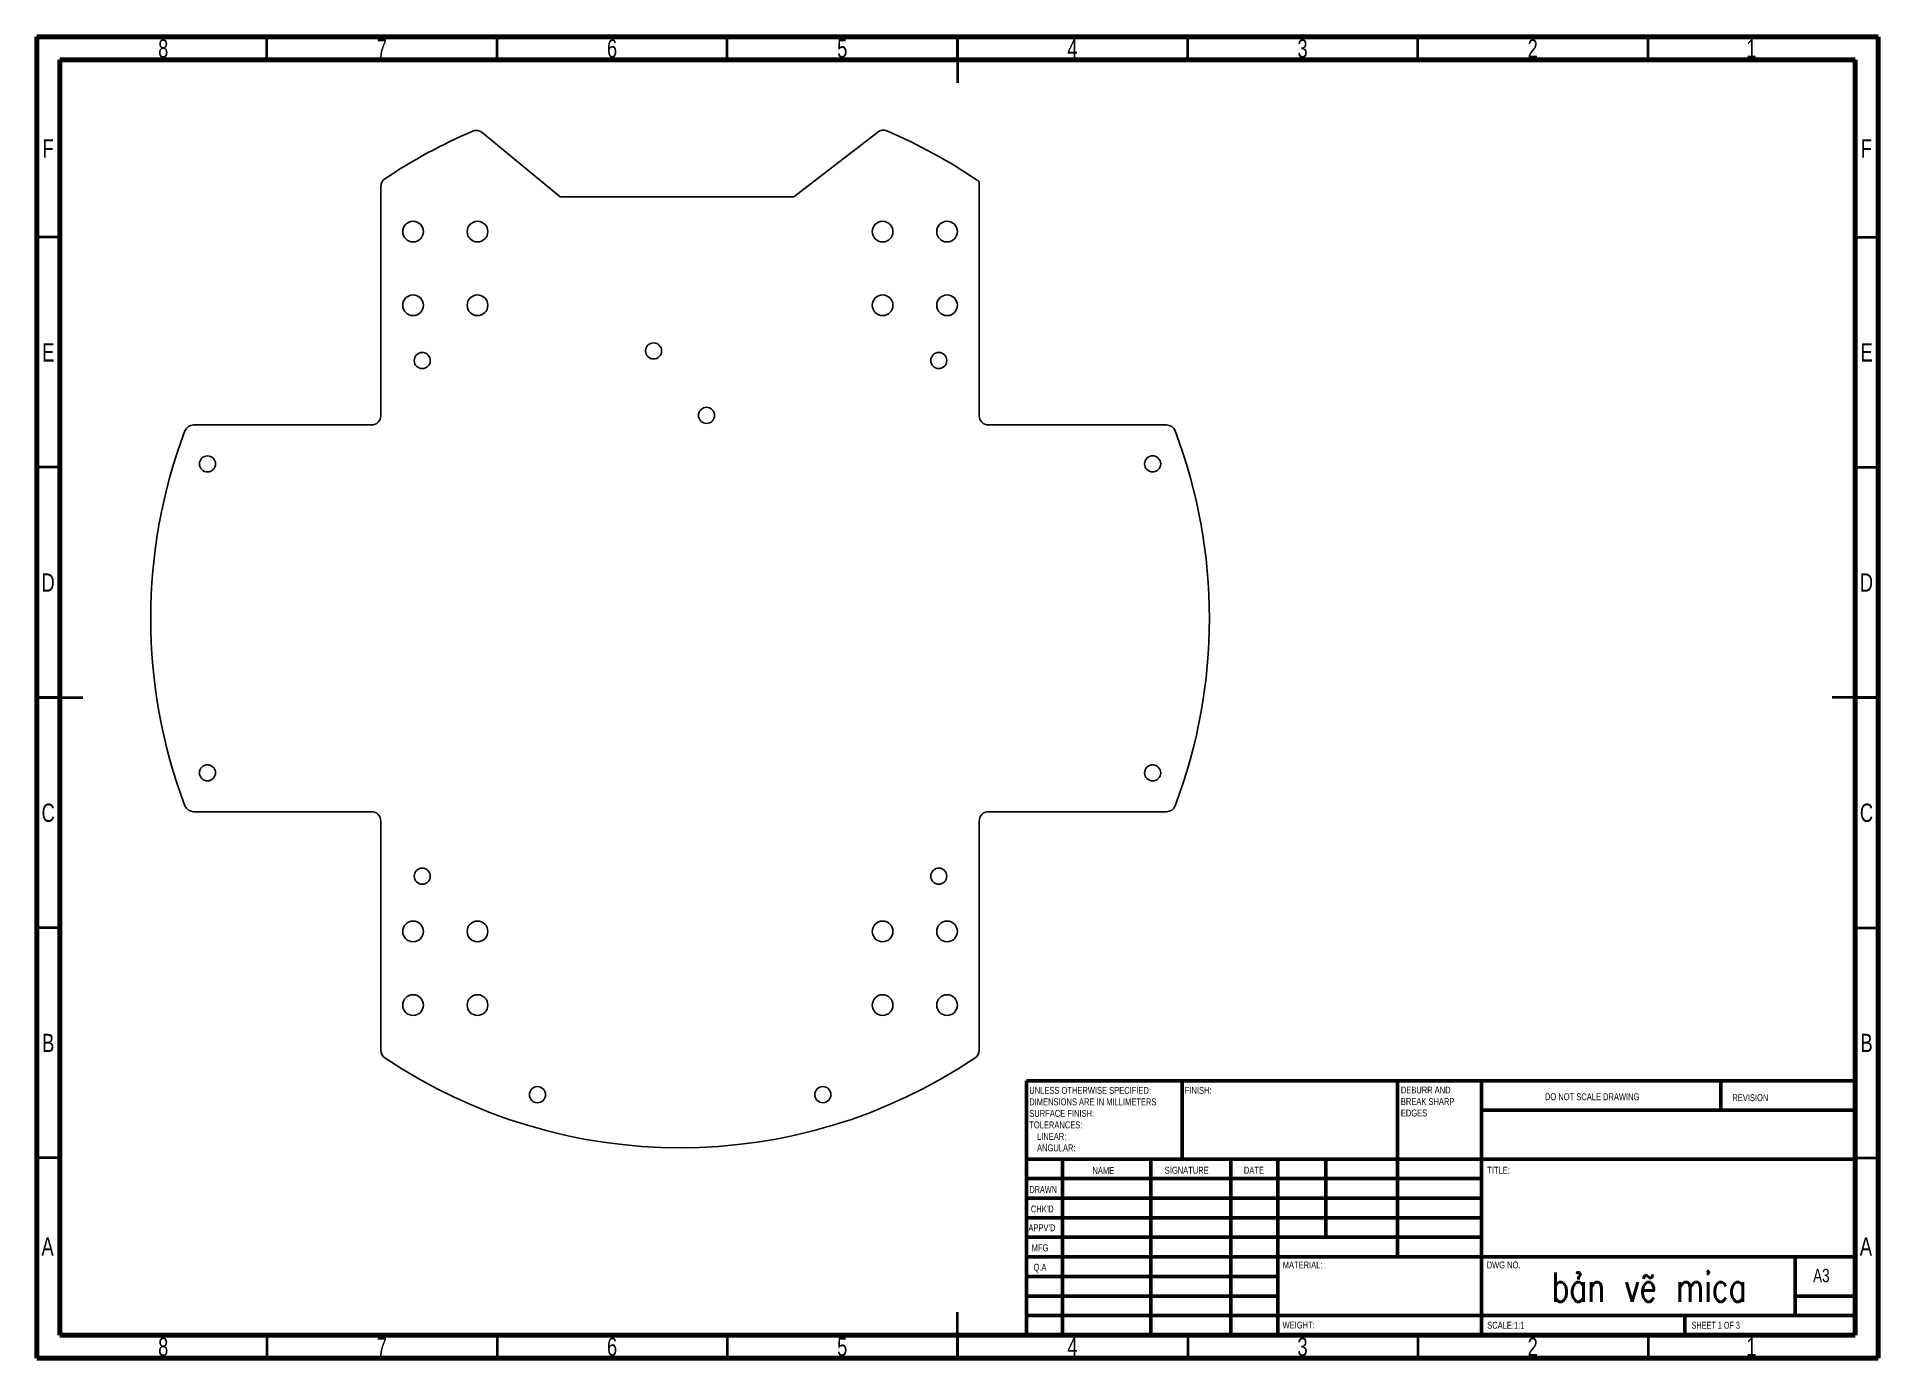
# Model space of a CAD drawing. Header units: millimetres. Extents: x 15 to 415, y 5 to 292.
import ezdxf

# ---------------------------------------------------------------- set-up
doc = ezdxf.new("R2010")
doc.units = ezdxf.units.MM
doc.styles.add('SLDTEXTSTYLE0', font='TXT', dxfattribs={"width": 0.75})
doc.styles.add('SLDTEXTSTYLE1', font='TXT', dxfattribs={"width": 0.686449})
doc.styles.add('SLDTEXTSTYLE2', font='TXT', dxfattribs={"width": 0.6875})
doc.styles.add('SLDTEXTSTYLE3', font='TXT', dxfattribs={"width": 0.75, "bigfont": 'bigfont'})

# ---------------------------------------------------------------- blocks, each defined once
blk = doc.blocks.new('SW_NOTE_0')
at = {"color": 0, "linetype": 'Continuous', "lineweight": 0, "char_height": 1.5, "attachment_point": 1, "style": 'SLDTEXTSTYLE0'}
for s, insert in [('UNLESS OTHERWISE SPECIFIED:', (0, 1.93)), ('SURFACE FINISH:', (0, -3.07)), ('DIMENSIONS ARE IN MILLIMETERS', (0, -0.57)), ('TOLERANCES:', (0, -5.57)), ('ANGULAR:', (1.69, -10.57)), ('LINEAR:', (1.69, -8.07))]:
    blk.add_mtext(s, dxfattribs=dict(at, insert=insert))
blk = doc.blocks.new('SW_NOTE_0_1')
at = {"color": 0, "linetype": 'Continuous', "lineweight": 0, "char_height": 1.5, "attachment_point": 1, "style": 'SLDTEXTSTYLE0'}
for s, insert in [('DEBURR AND', (0, 1.93)), ('BREAK SHARP', (0, -0.57)), ('EDGES', (0, -3.07))]:
    blk.add_mtext(s, dxfattribs=dict(at, insert=insert))

msp = doc.modelspace()

# ---------------------------------------------------------------- linework, layer by layer
at = {"color": 7, "linetype": 'Continuous', "lineweight": 70}
for p, q in [((15, 5), (15, 292)), ((15, 292), (415, 292)), ((415, 292), (415, 5)), ((20, 10), (20, 287)), ((20, 287), (410, 287)), ((410, 287), (410, 10)), ((410, 10), (20, 10)), ((415, 5), (15, 5))]:
    msp.add_line(p, q, dxfattribs=at)
at = {"color": 7, "linetype": 'Continuous', "lineweight": 35}
for p, q in [((65, 287), (65, 292)), ((115, 287), (115, 292)), ((165, 287), (165, 292)), ((215, 292), (215, 282)), ((215, 287), (215, 292)), ((265, 287), (265, 292)), ((315, 287), (315, 292)), ((365, 287), (365, 292)), ((20, 248.5), (15, 248.5)), ((410, 248.5), (415, 248.5)), ((20, 198.5), (15, 198.5)), ((410, 198.5), (415, 198.5)), ((15, 148.5), (25, 148.5)), ((20, 148.5), (15, 148.5)), ((415, 148.5), (405, 148.5)), ((410, 148.5), (415, 148.5)), ((20, 98.5), (15, 98.5)), ((410, 98.5), (415, 98.5)), ((20, 48.5), (15, 48.5)), ((410, 48.5), (415, 48.5)), ((215, 5), (215, 15)), ((65, 10), (65, 5)), ((115, 10), (115, 5)), ((165, 10), (165, 5)), ((215, 10), (215, 5)), ((265, 10), (265, 5)), ((315, 10), (315, 5)), ((365, 10), (365, 5))]:
    msp.add_line(p, q, dxfattribs=at)
at = {"color": 7, "linetype": 'Continuous', "lineweight": 25}
for p, q in [((111.71, 271.2), (128.7, 257.28)), ((179.43, 257.28), (197.66, 271.3)), ((219.73, 260.46), (219.73, 209.69)), ((89.73, 259.5), (89.73, 209.69)), ((128.7, 257.28), (179.43, 257.28)), ((49.05, 207.69), (87.73, 207.69)), ((260.41, 207.69), (221.73, 207.69)), ((49.05, 123.69), (87.73, 123.69)), ((89.73, 121.69), (89.73, 71.88)), ((219.73, 121.69), (219.73, 71.88)), ((221.73, 123.69), (260.41, 123.69))]:
    msp.add_line(p, q, dxfattribs=at)
at = {"color": 7, "linetype": 'Continuous', "lineweight": 50}
for p, q in [((230, 65.25), (410, 65.25)), ((230, 65.25), (230, 10)), ((263.8, 48.25), (263.8, 65.25)), ((310.6, 65.25), (310.6, 27)), ((328.8, 65.25), (328.8, 10)), ((380.8, 58.88), (380.8, 65.25)), ((410, 58.88), (328.8, 58.88)), ((410, 48.25), (230, 48.25)), ((237.8, 48.25), (237.8, 10)), ((256.99, 48.25), (256.99, 10)), ((274.4, 48.25), (274.4, 10)), ((284.6, 10), (284.6, 48.25)), ((295, 31.25), (295, 48.25)), ((328.8, 44), (230, 44)), ((328.8, 39.75), (230, 39.75)), ((328.8, 35.5), (230, 35.5)), ((328.8, 31.25), (230, 31.25)), ((284.6, 27), (230, 27)), ((284.6, 27), (410, 27)), ((397, 14.25), (397, 27)), ((284.6, 22.75), (230, 22.75)), ((284.6, 18.5), (230, 18.5)), ((410, 18.5), (397, 18.5)), ((230, 14.25), (410, 14.25)), ((373, 10), (373, 14.25))]:
    msp.add_line(p, q, dxfattribs=at)
at = {"color": 7, "linetype": 'Continuous', "lineweight": 25}
for centre, radius in [((96.73, 249.69), 2.25), ((110.73, 249.69), 2.25), ((198.73, 249.69), 2.25), ((212.73, 249.69), 2.25), ((96.73, 233.69), 2.25), ((110.73, 233.69), 2.25), ((198.73, 233.69), 2.25), ((212.73, 233.69), 2.25), ((148.98, 223.78), 1.75), ((98.73, 221.69), 1.75), ((210.93, 221.69), 1.75), ((160.48, 209.78), 1.75), ((52.07, 199.23), 1.75), ((257.39, 199.25), 1.75), ((52.07, 132.15), 1.75), ((257.39, 132.13), 1.75), ((98.73, 109.69), 1.75), ((210.93, 109.69), 1.75), ((96.73, 97.69), 2.25), ((110.73, 97.69), 2.25), ((198.73, 97.69), 2.25), ((212.73, 97.69), 2.25), ((96.73, 81.69), 2.25), ((110.73, 81.69), 2.25), ((198.73, 81.69), 2.25), ((212.73, 81.69), 2.25), ((123.75, 62.23), 1.75), ((185.75, 62.24), 1.75)]:
    msp.add_circle(centre, radius, dxfattribs=at)
for centre, radius, start, end in [((154.73, 165.69), 115, 113.077, 123.8846), ((110.44, 269.65), 2, 50.6886, 113.077), ((198.87, 269.71), 2, 67.0052, 127.5628), ((154.73, 165.69), 115, 55.8372, 67.0052), ((91.73, 259.5), 2, 123.8846, 180), ((218.19, 259.19), 2, 39.406, 55.8372), ((87.73, 209.69), 2, 270, 0), ((221.73, 209.69), 2, 180, 270), ((154.73, 165.69), 115, 159.2689, 200.7311), ((49.05, 205.69), 2, 90, 159.2689), ((260.41, 205.69), 2, 20.7311, 90), ((154.73, 165.69), 115, 339.2689, 20.7311), ((49.05, 125.69), 2, 200.7311, 270), ((260.41, 125.69), 2, 270, 339.2689), ((87.73, 121.69), 2, 0, 90), ((221.73, 121.69), 2, 90, 180), ((91.73, 71.88), 2, 180, 236.1154), ((154.73, 165.69), 115, 236.1154, 303.8846), ((217.73, 71.88), 2, 303.8846, 0)]:
    msp.add_arc(centre, radius, start, end, dxfattribs=at)

# ---------------------------------------------------------------- block references
at = {"color": 7, "linetype": 'Continuous', "lineweight": 0}
for name, p in [('SW_NOTE_0_1', (311.31, 62.07)), ('SW_NOTE_0', (230.59, 61.99))]:
    msp.add_blockref(name, p, dxfattribs=at)

# ---------------------------------------------------------------- texts
for s, insert, char_height, attachment_point, style in [('8', (42.46, 291.45), 3.97, 2, 'SLDTEXTSTYLE0'), ('7', (89.96, 291.45), 3.97, 2, 'SLDTEXTSTYLE0'), ('6', (139.96, 291.45), 3.97, 2, 'SLDTEXTSTYLE0'), ('5', (189.96, 291.45), 3.97, 2, 'SLDTEXTSTYLE0'), ('4', (239.96, 291.45), 3.97, 2, 'SLDTEXTSTYLE0'), ('3', (289.96, 291.45), 3.97, 2, 'SLDTEXTSTYLE0'), ('2', (339.96, 291.45), 3.97, 2, 'SLDTEXTSTYLE0'), ('1', (387.46, 291.45), 3.97, 2, 'SLDTEXTSTYLE0'), ('F', (17.46, 269.76), 3.97, 2, 'SLDTEXTSTYLE0'), ('F', (412.46, 269.76), 3.97, 2, 'SLDTEXTSTYLE0'), ('E', (17.51, 225.45), 3.97, 2, 'SLDTEXTSTYLE0'), ('E', (412.51, 225.45), 3.97, 2, 'SLDTEXTSTYLE0'), ('D', (17.45, 175.45), 3.97, 2, 'SLDTEXTSTYLE0'), ('D', (412.45, 175.45), 3.97, 2, 'SLDTEXTSTYLE0'), ('C', (17.46, 125.45), 3.97, 2, 'SLDTEXTSTYLE0'), ('C', (412.46, 125.45), 3.97, 2, 'SLDTEXTSTYLE0'), ('B', (17.47, 75.45), 3.97, 2, 'SLDTEXTSTYLE0'), ('B', (412.47, 75.45), 3.97, 2, 'SLDTEXTSTYLE0'), ('FINISH:', (264.37, 63.92), 1.5, 1, 'SLDTEXTSTYLE0'), ('DO NOT SCALE DRAWING', (342.61, 62.53), 1.5, 1, 'SLDTEXTSTYLE0'), ('REVISION', (383.33, 62.33), 1.5, 1, 'SLDTEXTSTYLE0'), ('NAME', (244.32, 46.5), 1.5, 1, 'SLDTEXTSTYLE0'), ('SIGNATURE', (260.03, 46.56), 1.5, 1, 'SLDTEXTSTYLE0'), ('DATE', (277.21, 46.58), 1.5, 1, 'SLDTEXTSTYLE0'), ('TITLE:', (330.09, 46.58), 1.5, 1, 'SLDTEXTSTYLE0'), ('DRAWN', (230.64, 42.38), 1.5, 1, 'SLDTEXTSTYLE1'), ("CHK'D", (230.94, 38.16), 1.5, 1, 'SLDTEXTSTYLE0'), ("APPV'D", (230.4, 34.07), 1.5, 1, 'SLDTEXTSTYLE0'), ('A', (17.34, 31.26), 3.97, 2, 'SLDTEXTSTYLE0'), ('MFG', (231.12, 29.72), 1.5, 1, 'SLDTEXTSTYLE0'), ('A', (412.34, 31.26), 3.97, 2, 'SLDTEXTSTYLE0'), ('Q.A', (231.51, 25.5), 1.5, 1, 'SLDTEXTSTYLE0'), ('MATERIAL:', (285.65, 25.99), 1.5, 1, 'SLDTEXTSTYLE0'), ('DWG NO.', (329.95, 25.99), 1.5, 1, 'SLDTEXTSTYLE0'), ('A3', (400.87, 24.41), 2.91, 1, 'SLDTEXTSTYLE0'), ('bản vẽ mica', (365.24, 23.61), 6.35, 2, 'SLDTEXTSTYLE3'), ('WEIGHT:', (285.62, 12.95), 1.499, 1, 'SLDTEXTSTYLE0'), ('SCALE:1:1', (330.07, 12.9), 1.5, 1, 'SLDTEXTSTYLE0'), ('SHEET 1 OF 3', (374.48, 12.9), 1.5, 1, 'SLDTEXTSTYLE2'), ('8', (42.46, 9.45), 3.97, 2, 'SLDTEXTSTYLE0'), ('7', (89.96, 9.45), 3.97, 2, 'SLDTEXTSTYLE0'), ('6', (139.96, 9.45), 3.97, 2, 'SLDTEXTSTYLE0'), ('5', (189.96, 9.45), 3.97, 2, 'SLDTEXTSTYLE0'), ('4', (239.96, 9.45), 3.97, 2, 'SLDTEXTSTYLE0'), ('3', (289.96, 9.45), 3.97, 2, 'SLDTEXTSTYLE0'), ('2', (339.96, 9.45), 3.97, 2, 'SLDTEXTSTYLE0'), ('1', (387.46, 9.45), 3.97, 2, 'SLDTEXTSTYLE0')]:
    msp.add_mtext(s, dxfattribs=dict(at, insert=insert, char_height=char_height, attachment_point=attachment_point, style=style))

doc.saveas('drawing.dxf')
